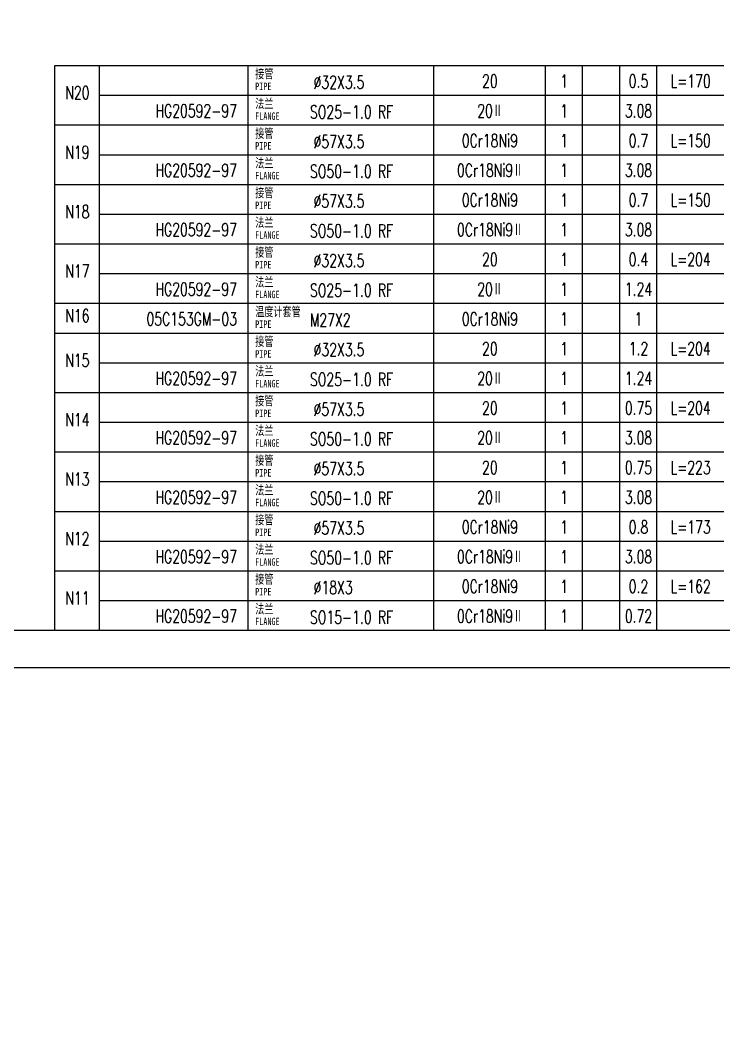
# Model space of a CAD drawing. Extents: x -96442 to 39066, y -106800 to -61725.
# Drawn here: x -93867 to -91594, y -72994 to -69727 of the extents above; entities that cross this region are included whole.
import ezdxf
from ezdxf.enums import TextEntityAlignment as Align

# ---------------------------------------------------------------- set-up
doc = ezdxf.new("R2010")
doc.units = 0
doc.header["$MEASUREMENT"] = 0
doc.layers.get('0').update_dxf_attribs({"linetype": 'CONTINUOUS'})
doc.layers.get('DEFPOINTS').update_dxf_attribs({"linetype": 'CONTINUOUS'})
for name, color, linetype in [('1', 5, 'CONTINUOUS'), ('2', 3, 'CONTINUOUS'), ('4', 2, 'CONTINUOUS'), ('5', 6, 'CONTINUOUS'), ('8', 7, 'CONTINUOUS')]:
    doc.layers.add(name, color=color, linetype=linetype)
doc.styles.add('1', font='NSimSun.ttf', dxfattribs={"width": 0.7, "height": 3.5})
doc.styles.add('2', font='romans.shx', dxfattribs={"width": 0.7, "height": 3.5, "bigfont": 'hztxt.shx'})
doc.styles.get("Standard").update_dxf_attribs({"font": 'NSimSun.ttf', "width": 0.7, "height": 30})
doc.dimstyles.get("Standard").update_dxf_attribs({"dimtxt": 0.18, "dimasz": 0.18, "dimexe": 0.18, "dimexo": 0.0625, "dimgap": 0.09, "dimtad": 0, "dimtih": 1, "dimtoh": 1, "dimdec": 4, "dimzin": 0, "dimdsep": 46, "dimtxsty": 'Standard', "dimcen": 0.09, "dimadec": 0, "dimazin": 0, "dimtfac": 1, "dimtdec": 4, "dimtofl": 0, "dimtmove": 0, "dimatfit": 3, "dimfxl": 1, "dimtolj": 1, "dimtzin": 0, "dimarcsym": 0})

# ---------------------------------------------------------------- blocks, each defined once
blk = doc.blocks.new('*D75')
at = {"color": 0, "linetype": 'ByBlock'}
blk.add_line((-92977.2, -67012.9), (-92915.2, -66950.9), dxfattribs=at)
blk.add_arc((-92999.5, -67035.2), 104.2, 61.553, 73.447, dxfattribs=at)
for points in [[(-92970.5, -66940.3), (-92969.1, -66930.4), (-92999.5, -66931)], [(-92946.8, -66939.6), (-92952.8, -66947.6), (-92925.8, -66961.5)]]:
    blk.add_solid(points, dxfattribs=at)
at = {"layer": 'DEFPOINTS', "color": 0, "linetype": 'ByBlock'}
for p in [(-92999.5, -66873.1), (-92972.5, -66934.6), (-92999.5, -67035.2), (-92982.5, -67018.2), (-92999.5, -67362.3)]:
    blk.add_point(p, dxfattribs=at)
blk = doc.blocks.new('*D116')
at = {"color": 0, "linetype": 'ByBlock'}
for p, q in [((-93048.4, -65313.9), (-93011.9, -65313.9)), ((-93045.3, -65371), (-93054.1, -65383.1))]:
    blk.add_line(p, q, dxfattribs=at)
for start, end in [(47.7084, 65.4168), (0, 30), (324.1416, 0), (324.5832, 342.2916)]:
    blk.add_arc((-93124.3, -65313.9), 97.5, start, end, dxfattribs=at)
for points in [[(-93054.9, -65238.7), (-93062.6, -65244.9), (-93039.9, -65265.2)], [(-93036.4, -65342.8), (-93026.6, -65344.3), (-93026.9, -65313.9)]]:
    blk.add_solid(points, dxfattribs=at)
at = {"layer": 'DEFPOINTS', "color": 0, "linetype": 'ByBlock'}
for p in [(-92925.1, -65198.9), (-93032.8, -65280.6), (-93124.3, -65313.9), (-93055.9, -65313.9), (-93254.9, -65389.3)]:
    blk.add_point(p, dxfattribs=at)

msp = doc.modelspace()

# ---------------------------------------------------------------- linework, layer by layer
at = {"layer": '1'}
msp.add_lwpolyline([(-96142.4161, -71697.101), (-89434.4161, -71697.101), (-89434.4161, -61845.101), (-96142.4161, -61845.101)], close=True, dxfattribs=at)
at = {"layer": '2'}
for p, q in [((-93754.4161, -69969.101), (-93754.4161, -69873.101)), ((-93754.4161, -70065.101), (-93754.4161, -69969.101)), ((-93754.4161, -70161.101), (-93754.4161, -70065.101)), ((-93754.4161, -70257.101), (-93754.4161, -70161.101)), ((-93754.4161, -70353.101), (-93754.4161, -70257.101)), ((-93754.4161, -70449.101), (-93754.4161, -70353.101)), ((-93754.4161, -70545.101), (-93754.4161, -70449.101)), ((-93754.4161, -70641.101), (-93754.4161, -70545.101)), ((-93754.4161, -70641.101), (-93754.4161, -70545.101)), ((-93754.4161, -70737.101), (-93754.4161, -70641.101)), ((-93754.4161, -70833.101), (-93754.4161, -70737.101)), ((-93754.4161, -70929.101), (-93754.4161, -70833.101)), ((-93754.4161, -71025.101), (-93754.4161, -70929.101)), ((-93754.4161, -71121.101), (-93754.4161, -71025.101)), ((-93754.4161, -71217.101), (-93754.4161, -71121.101)), ((-93754.4161, -71313.101), (-93754.4161, -71217.101)), ((-93754.4161, -71409.101), (-93754.4161, -71313.101)), ((-93754.4161, -71697.101), (-93754.4161, -71409.101)), ((-93754.4161, -71601.101), (-93754.4161, -71505.101)), ((-93754.4161, -71697.101), (-93754.4161, -71601.101))]:
    msp.add_line(p, q, dxfattribs=at)
at = {"layer": '8'}
for p, q in [((-93754.4161, -69873.101), (-91594.4161, -69873.101)), ((-93610.4161, -69969.101), (-93610.4161, -69873.101)), ((-93130.4161, -69969.101), (-93130.4161, -69873.101)), ((-92530.4161, -69969.101), (-92530.4161, -69873.101)), ((-92170.4161, -69969.101), (-92170.4161, -69873.101)), ((-92050.4161, -69969.101), (-92050.4161, -69873.101)), ((-91930.4161, -69969.101), (-91930.4161, -69873.101)), ((-91810.4161, -69969.101), (-91810.4161, -69873.101)), ((-93610.4161, -69969.101), (-91594.4161, -69969.101)), ((-93610.4161, -70065.101), (-93610.4161, -69969.101)), ((-93130.4161, -70065.101), (-93130.4161, -69969.101)), ((-93130.4161, -71697.101), (-93130.4161, -69969.101)), ((-92530.4161, -70065.101), (-92530.4161, -69969.101)), ((-92530.4161, -71697.101), (-92530.4161, -69969.101)), ((-92170.4161, -70065.101), (-92170.4161, -69969.101)), ((-92050.4161, -70065.101), (-92050.4161, -69969.101)), ((-91930.4161, -70065.101), (-91930.4161, -69969.101)), ((-91930.4161, -71697.101), (-91930.4161, -69969.101)), ((-91810.4161, -70065.101), (-91810.4161, -69969.101)), ((-91810.4161, -71697.101), (-91810.4161, -69969.101)), ((-93754.4161, -70065.101), (-91594.4161, -70065.101)), ((-93610.4161, -70161.101), (-93610.4161, -70065.101)), ((-93130.4161, -70161.101), (-93130.4161, -70065.101)), ((-92530.4161, -70161.101), (-92530.4161, -70065.101)), ((-92170.4161, -70161.101), (-92170.4161, -70065.101)), ((-92050.4161, -70161.101), (-92050.4161, -70065.101)), ((-91930.4161, -70161.101), (-91930.4161, -70065.101)), ((-91810.4161, -70161.101), (-91810.4161, -70065.101)), ((-93610.4161, -70161.101), (-91594.4161, -70161.101)), ((-93610.4161, -70257.101), (-93610.4161, -70161.101)), ((-93130.4161, -70257.101), (-93130.4161, -70161.101)), ((-92530.4161, -70257.101), (-92530.4161, -70161.101)), ((-92170.4161, -70257.101), (-92170.4161, -70161.101)), ((-92050.4161, -70257.101), (-92050.4161, -70161.101)), ((-91930.4161, -70257.101), (-91930.4161, -70161.101)), ((-91810.4161, -70257.101), (-91810.4161, -70161.101)), ((-93754.4161, -70257.101), (-91594.4161, -70257.101)), ((-93610.4161, -70353.101), (-93610.4161, -70257.101)), ((-93130.4161, -70353.101), (-93130.4161, -70257.101)), ((-92530.4161, -70353.101), (-92530.4161, -70257.101)), ((-92170.4161, -70353.101), (-92170.4161, -70257.101)), ((-92050.4161, -70353.101), (-92050.4161, -70257.101)), ((-91930.4161, -70353.101), (-91930.4161, -70257.101)), ((-91810.4161, -70353.101), (-91810.4161, -70257.101)), ((-93610.4161, -70353.101), (-91594.4161, -70353.101)), ((-93610.4161, -70449.101), (-93610.4161, -70353.101)), ((-93130.4161, -70449.101), (-93130.4161, -70353.101)), ((-92530.4161, -70449.101), (-92530.4161, -70353.101)), ((-92170.4161, -70449.101), (-92170.4161, -70353.101)), ((-92050.4161, -70449.101), (-92050.4161, -70353.101)), ((-91930.4161, -70449.101), (-91930.4161, -70353.101)), ((-91810.4161, -70449.101), (-91810.4161, -70353.101)), ((-93754.4161, -70449.101), (-91594.4161, -70449.101)), ((-93610.4161, -70545.101), (-93610.4161, -70449.101)), ((-93130.4161, -70545.101), (-93130.4161, -70449.101)), ((-92530.4161, -70545.101), (-92530.4161, -70449.101)), ((-92170.4161, -70545.101), (-92170.4161, -70449.101)), ((-92050.4161, -70545.101), (-92050.4161, -70449.101)), ((-91930.4161, -70545.101), (-91930.4161, -70449.101)), ((-91810.4161, -70545.101), (-91810.4161, -70449.101)), ((-93610.4161, -70545.101), (-91594.4161, -70545.101)), ((-93610.4161, -70641.101), (-93610.4161, -70545.101)), ((-93610.4161, -70641.101), (-93610.4161, -70545.101)), ((-93130.4161, -70641.101), (-93130.4161, -70545.101)), ((-93130.4161, -70641.101), (-93130.4161, -70545.101)), ((-92530.4161, -70641.101), (-92530.4161, -70545.101)), ((-92530.4161, -70641.101), (-92530.4161, -70545.101)), ((-92170.4161, -70641.101), (-92170.4161, -70545.101)), ((-92170.4161, -70641.101), (-92170.4161, -70545.101)), ((-92050.4161, -70641.101), (-92050.4161, -70545.101)), ((-92050.4161, -70641.101), (-92050.4161, -70545.101)), ((-91930.4161, -70641.101), (-91930.4161, -70545.101)), ((-91930.4161, -70641.101), (-91930.4161, -70545.101)), ((-91810.4161, -70641.101), (-91810.4161, -70545.101)), ((-91810.4161, -70641.101), (-91810.4161, -70545.101)), ((-93754.4161, -70641.101), (-91594.4161, -70641.101)), ((-93754.4161, -70641.101), (-91594.4161, -70641.101)), ((-93610.4161, -70737.101), (-93610.4161, -70641.101)), ((-93130.4161, -70737.101), (-93130.4161, -70641.101)), ((-92530.4161, -70737.101), (-92530.4161, -70641.101)), ((-92170.4161, -70737.101), (-92170.4161, -70641.101)), ((-92050.4161, -70737.101), (-92050.4161, -70641.101)), ((-91930.4161, -70737.101), (-91930.4161, -70641.101)), ((-91810.4161, -70737.101), (-91810.4161, -70641.101)), ((-93754.4161, -70737.101), (-91594.4161, -70737.101)), ((-93610.4161, -70833.101), (-93610.4161, -70737.101)), ((-93130.4161, -70833.101), (-93130.4161, -70737.101)), ((-92530.4161, -70833.101), (-92530.4161, -70737.101)), ((-92170.4161, -70833.101), (-92170.4161, -70737.101)), ((-92050.4161, -70833.101), (-92050.4161, -70737.101)), ((-91930.4161, -70833.101), (-91930.4161, -70737.101)), ((-91810.4161, -70833.101), (-91810.4161, -70737.101)), ((-93610.4161, -70833.101), (-91594.4161, -70833.101)), ((-93610.4161, -70929.101), (-93610.4161, -70833.101)), ((-93130.4161, -70929.101), (-93130.4161, -70833.101)), ((-92530.4161, -70929.101), (-92530.4161, -70833.101)), ((-92170.4161, -70929.101), (-92170.4161, -70833.101)), ((-92050.4161, -70929.101), (-92050.4161, -70833.101)), ((-91930.4161, -70929.101), (-91930.4161, -70833.101)), ((-91810.4161, -70929.101), (-91810.4161, -70833.101)), ((-93754.4161, -70929.101), (-91594.4161, -70929.101)), ((-93610.4161, -71025.101), (-93610.4161, -70929.101)), ((-93130.4161, -71025.101), (-93130.4161, -70929.101)), ((-92530.4161, -71025.101), (-92530.4161, -70929.101)), ((-92170.4161, -71025.101), (-92170.4161, -70929.101)), ((-92050.4161, -71025.101), (-92050.4161, -70929.101)), ((-91930.4161, -71025.101), (-91930.4161, -70929.101)), ((-91810.4161, -71025.101), (-91810.4161, -70929.101)), ((-93610.4161, -71025.101), (-91594.4161, -71025.101)), ((-93610.4161, -71121.101), (-93610.4161, -71025.101)), ((-93130.4161, -71121.101), (-93130.4161, -71025.101)), ((-92530.4161, -71121.101), (-92530.4161, -71025.101)), ((-92170.4161, -71121.101), (-92170.4161, -71025.101)), ((-92050.4161, -71121.101), (-92050.4161, -71025.101)), ((-91930.4161, -71121.101), (-91930.4161, -71025.101)), ((-91810.4161, -71121.101), (-91810.4161, -71025.101)), ((-93754.4161, -71121.101), (-91594.4161, -71121.101)), ((-93610.4161, -71217.101), (-93610.4161, -71121.101)), ((-93130.4161, -71217.101), (-93130.4161, -71121.101)), ((-92530.4161, -71217.101), (-92530.4161, -71121.101)), ((-92170.4161, -71217.101), (-92170.4161, -71121.101)), ((-92050.4161, -71217.101), (-92050.4161, -71121.101)), ((-91930.4161, -71217.101), (-91930.4161, -71121.101)), ((-91810.4161, -71217.101), (-91810.4161, -71121.101)), ((-93610.4161, -71217.101), (-91594.4161, -71217.101)), ((-93610.4161, -71313.101), (-93610.4161, -71217.101)), ((-93130.4161, -71313.101), (-93130.4161, -71217.101)), ((-92530.4161, -71313.101), (-92530.4161, -71217.101)), ((-92170.4161, -71313.101), (-92170.4161, -71217.101)), ((-92050.4161, -71313.101), (-92050.4161, -71217.101)), ((-91930.4161, -71313.101), (-91930.4161, -71217.101)), ((-91810.4161, -71313.101), (-91810.4161, -71217.101)), ((-93754.4161, -71313.101), (-91594.4161, -71313.101)), ((-93610.4161, -71409.101), (-93610.4161, -71313.101)), ((-93130.4161, -71409.101), (-93130.4161, -71313.101)), ((-92530.4161, -71409.101), (-92530.4161, -71313.101)), ((-92170.4161, -71409.101), (-92170.4161, -71313.101)), ((-92050.4161, -71409.101), (-92050.4161, -71313.101)), ((-91930.4161, -71409.101), (-91930.4161, -71313.101)), ((-91810.4161, -71409.101), (-91810.4161, -71313.101)), ((-93610.4161, -71409.101), (-91594.4161, -71409.101)), ((-93610.4161, -71697.101), (-93610.4161, -71409.101)), ((-92170.4161, -71697.101), (-92170.4161, -71409.101)), ((-92050.4161, -71697.101), (-92050.4161, -71409.101)), ((-93754.4161, -71505.101), (-91594.4161, -71505.1009)), ((-93610.4161, -71601.101), (-93610.4161, -71505.101)), ((-93130.4161, -71601.101), (-93130.4161, -71505.101)), ((-92530.4161, -71601.101), (-92530.4161, -71505.101)), ((-92170.4161, -71601.101), (-92170.4161, -71505.101)), ((-92050.4161, -71601.101), (-92050.4161, -71505.101)), ((-91930.4161, -71601.101), (-91930.4161, -71505.101)), ((-91810.4161, -71601.101), (-91810.4161, -71505.101)), ((-93610.4161, -71601.101), (-91594.4161, -71601.101)), ((-93610.4161, -71697.101), (-93610.4161, -71601.101)), ((-93130.4161, -71697.101), (-93130.4161, -71601.101)), ((-92530.4161, -71697.101), (-92530.4161, -71601.101)), ((-92170.4161, -71697.101), (-92170.4161, -71601.101)), ((-92050.4161, -71697.101), (-92050.4161, -71601.101)), ((-91930.4161, -71697.101), (-91930.4161, -71601.101)), ((-91810.4161, -71697.101), (-91810.4161, -71601.101))]:
    msp.add_line(p, q, dxfattribs=at)
msp.add_lwpolyline([(-96442.4161, -71817.101), (-89314.4161, -71817.101), (-89314.4161, -61725.101), (-96442.4161, -61725.101)], close=True, dxfattribs=at)

# ---------------------------------------------------------------- texts
at = {"layer": '5', "style": '1', "width": 0.7}
for s, p in [('PIPE', (-93107.7314, -69959.6642)), ('FLANGE', (-93107.7314, -70055.6642)), ('PIPE', (-93107.7314, -70151.6642)), ('FLANGE', (-93107.7314, -70247.6642)), ('PIPE', (-93107.7314, -70343.6642)), ('FLANGE', (-93107.7314, -70439.6642)), ('PIPE', (-93107.7314, -70535.6642)), ('FLANGE', (-93107.7314, -70631.6642)), ('PIPE', (-93107.7314, -70727.6642)), ('PIPE', (-93107.7314, -70823.6642)), ('FLANGE', (-93107.7314, -70919.6642)), ('PIPE', (-93107.7314, -71015.6642)), ('FLANGE', (-93107.7314, -71111.6642)), ('PIPE', (-93107.7314, -71207.6642)), ('FLANGE', (-93107.7314, -71303.6642)), ('PIPE', (-93107.7314, -71399.6642)), ('FLANGE', (-93107.7314, -71495.6642)), ('PIPE', (-93107.7314, -71591.6642)), ('FLANGE', (-93107.7314, -71687.6642))]:
    msp.add_text(s, height=24, dxfattribs=at).set_placement(p, align=Align.BOTTOM_LEFT)
at = {"layer": '8', "width": 0.7}
for s, p in [('接管', (-93107.7314, -69923.778)), ('法兰', (-93107.7314, -70019.778)), ('接管', (-93107.7314, -70115.778)), ('法兰', (-93107.7314, -70211.778)), ('接管', (-93107.7314, -70307.778)), ('法兰', (-93107.7314, -70403.778)), ('接管', (-93107.7314, -70499.778)), ('法兰', (-93107.7314, -70595.778)), ('温度计套管', (-93107.7314, -70691.778)), ('接管', (-93107.7314, -70787.778)), ('法兰', (-93107.7314, -70883.778)), ('接管', (-93107.7314, -70979.778)), ('法兰', (-93107.7314, -71075.778)), ('接管', (-93107.7314, -71171.778)), ('法兰', (-93107.7314, -71267.778)), ('接管', (-93107.7314, -71363.778)), ('法兰', (-93107.7314, -71459.778)), ('接管', (-93107.7314, -71555.778)), ('法兰', (-93107.7314, -71651.778))]:
    msp.add_text(s, height=30, dxfattribs=at).set_placement(p, align=Align.BOTTOM_LEFT)
at = {"layer": '8', "style": '2', "width": 0.7}
for s, p in [('%%C32X3.5', (-92919.0001, -69960.6221)), ('SO25-1.0 RF', (-92930.6344, -70056.6221)), ('%%C57X3.5', (-92919.0001, -70152.622)), ('SO50-1.0 RF', (-92930.6344, -70248.622)), ('%%C57X3.5', (-92919.0001, -70344.622)), ('SO50-1.0 RF', (-92930.6344, -70440.622)), ('%%C32X3.5', (-92919.0001, -70536.622)), ('SO25-1.0 RF', (-92930.6344, -70632.622)), ('M27X2', (-92930.6344, -70728.622)), ('%%C32X3.5', (-92919.0001, -70824.622)), ('SO25-1.0 RF', (-92930.6344, -70920.622)), ('%%C57X3.5', (-92919.0001, -71016.622)), ('SO50-1.0 RF', (-92930.6344, -71112.622)), ('%%C57X3.5', (-92919.0001, -71208.622)), ('SO50-1.0 RF', (-92930.6344, -71304.622)), ('%%C57X3.5', (-92919.0001, -71400.622)), ('SO50-1.0 RF', (-92930.6344, -71496.622)), ('%%C18X3', (-92919.0001, -71592.622)), ('SO15-1.0 RF', (-92930.6344, -71688.622))]:
    msp.add_text(s, height=42, dxfattribs=at).set_placement(p, align=Align.BOTTOM_LEFT)
for s, p in [('20', (-92349.8078, -69957.101)), ('1', (-92109.8078, -69957.101)), ('0.5', (-91869.8078, -69957.101)), ('L=170', (-91701.5596, -69957.101)), ('N20', (-93681.8078, -69994.6109)), ('20Ⅱ', (-92349.8078, -70053.101)), ('1', (-92109.8078, -70053.101)), ('3.08', (-91869.8078, -70053.101)), ('0Cr18Ni9', (-92349.8078, -70149.101)), ('1', (-92109.8078, -70149.101)), ('0.7', (-91869.8078, -70149.101)), ('L=150', (-91701.5596, -70149.101)), ('N19', (-93681.8078, -70186.6109)), ('0Cr18Ni9Ⅱ', (-92349.8078, -70245.101)), ('1', (-92109.8078, -70245.101)), ('3.08', (-91869.8078, -70245.101)), ('0Cr18Ni9', (-92349.8078, -70341.101)), ('1', (-92109.8078, -70341.101)), ('0.7', (-91869.8078, -70341.101)), ('L=150', (-91701.5596, -70341.101)), ('N18', (-93681.8078, -70378.6109)), ('0Cr18Ni9Ⅱ', (-92349.8078, -70437.101)), ('1', (-92109.8078, -70437.101)), ('3.08', (-91869.8078, -70437.101)), ('20', (-92349.8078, -70533.101)), ('1', (-92109.8078, -70533.101)), ('0.4', (-91869.8078, -70533.101)), ('L=204', (-91701.5597, -70533.101)), ('N17', (-93681.8078, -70570.6109)), ('20Ⅱ', (-92349.8078, -70629.101)), ('1', (-92109.8078, -70629.101)), ('1.24', (-91869.8078, -70629.101)), ('N16', (-93681.8078, -70714.6109)), ('0Cr18Ni9', (-92349.8078, -70725.101)), ('1', (-92109.8078, -70725.101)), ('1', (-91869.8078, -70725.101)), ('20', (-92349.8078, -70821.101)), ('1', (-92109.8078, -70821.101)), ('1.2', (-91869.8078, -70821.101)), ('L=204', (-91701.5597, -70821.101)), ('N15', (-93681.8078, -70858.6109)), ('20Ⅱ', (-92349.8078, -70917.101)), ('1', (-92109.8078, -70917.101)), ('1.24', (-91869.8078, -70917.101)), ('20', (-92349.8078, -71013.101)), ('1', (-92109.8078, -71013.101)), ('0.75', (-91869.8078, -71013.101)), ('L=204', (-91701.5597, -71013.101)), ('N14', (-93681.8078, -71050.6109)), ('20Ⅱ', (-92349.8078, -71109.101)), ('1', (-92109.8078, -71109.101)), ('3.08', (-91869.8078, -71109.101)), ('20', (-92349.8078, -71205.101)), ('1', (-92109.8078, -71205.101)), ('0.75', (-91869.8078, -71205.101)), ('L=223', (-91701.5597, -71205.101)), ('N13', (-93681.8078, -71242.6109)), ('20Ⅱ', (-92349.8078, -71301.101)), ('1', (-92109.8078, -71301.101)), ('3.08', (-91869.8078, -71301.101)), ('0Cr18Ni9', (-92349.8078, -71397.101)), ('1', (-92109.8078, -71397.101)), ('0.8', (-91869.8078, -71397.101)), ('L=173', (-91701.5597, -71397.101)), ('N12', (-93681.8078, -71434.6109)), ('0Cr18Ni9Ⅱ', (-92349.8078, -71493.101)), ('1', (-92109.8078, -71493.101)), ('3.08', (-91869.8078, -71493.101)), ('0Cr18Ni9', (-92349.8078, -71589.101)), ('1', (-92109.8078, -71589.101)), ('0.2', (-91869.8078, -71589.101)), ('L=162', (-91701.5597, -71589.101)), ('N11', (-93681.8078, -71626.6109)), ('0Cr18Ni9Ⅱ', (-92349.8078, -71685.101)), ('1', (-92109.8078, -71685.101)), ('0.72', (-91869.8078, -71685.101))]:
    msp.add_text(s, height=42, dxfattribs=at).set_placement(p, align=Align.BOTTOM_CENTER)
for s, p in [('HG20592-97', (-93166.4941, -70053.101)), ('HG20592-97', (-93166.4941, -70245.101)), ('HG20592-97', (-93166.4941, -70437.101)), ('HG20592-97', (-93166.4942, -70629.101)), ('05C153GM-03', (-93166.4942, -70725.101)), ('HG20592-97', (-93166.4942, -70917.101)), ('HG20592-97', (-93166.4942, -71109.101)), ('HG20592-97', (-93166.4942, -71301.101)), ('HG20592-97', (-93166.4942, -71493.101)), ('HG20592-97', (-93166.4942, -71685.101))]:
    msp.add_text(s, height=42, dxfattribs=at).set_placement(p, align=Align.BOTTOM_RIGHT)

# ---------------------------------------------------------------- dimensions: what is measured, and where the dimension line sits
at = {"layer": '4'}
dim = msp.add_angular_dim_2l(base=(-93032.754, -65280.5625), line1=((-92925.082, -65198.8577), (-93254.8895, -65389.2721)), line2=((-93124.3296, -65313.8933), (-93055.941, -65313.8933)), text=' ', dimstyle='Standard', override={"dimscale": 12, "dimtxt": 3.5, "dimasz": 2.5, "dimexe": 1.25, "dimexo": 0.625, "dimgap": 0.625, "dimtad": 1, "dimtih": 0, "dimtoh": 0, "dimdec": 3, "dimzin": 8, "dimcen": 0, "dimadec": 3, "dimazin": 2, "dimtfac": 0.7, "dimtdec": 1, "dimtofl": 1, "dimatfit": 0}, dxfattribs=at)
dim.commit()
dim.dimension.update_dxf_attribs({"geometry": '*D116', "text_midpoint": (39066.3438, -106799.9755)})
dim = msp.add_angular_dim_2l(base=(-91991.6018, -65860.2979), line1=((-92001.6009, -65943.9795), (-92018.5715, -65960.9501)), line2=((-92018.5715, -65798.7934), (-92018.5715, -66288.036)), text=' ', dimstyle='Standard', override={"dimscale": 12, "dimtxt": 3.5, "dimasz": 2.5, "dimexe": 1.25, "dimexo": 0.625, "dimgap": 0.625, "dimtad": 1, "dimtih": 0, "dimtoh": 0, "dimdec": 3, "dimzin": 8, "dimcen": 0, "dimadec": 3, "dimazin": 2, "dimtfac": 0.7, "dimtdec": 1, "dimtofl": 1, "dimatfit": 0}, dxfattribs=at)
dim.commit()
dim.dimension.update_dxf_attribs({"geometry": '*D75', "text_midpoint": (-59286.1401, -96343.3523), "insert": (980.901, 1074.2698)})

doc.saveas('drawing.dxf')
